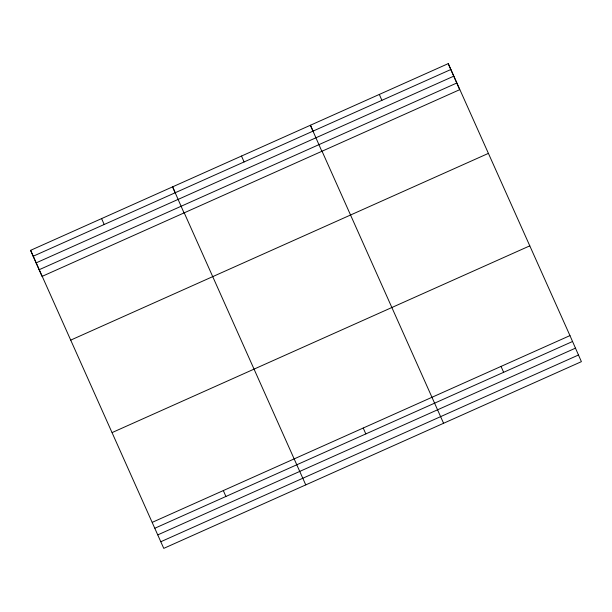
<?xml version="1.0" encoding="UTF-8"?>
<svg xmlns="http://www.w3.org/2000/svg" width="612" height="612" viewBox="0 0 612 612"><rect width="100%" height="100%" fill="white"/><g stroke="black" fill="none" stroke-linecap="round" stroke-linejoin="round"><path stroke-width="0.92" d="M30.6 250.339L448.236 63.625L569.963 335.598L581.4 361.661L163.764 548.375L30.6 250.339L42.037 276.402L459.673 89.689L448.236 63.625M33.186 256.237L450.822 69.523M36.108 262.892L453.744 76.179M39.114 269.747L456.751 83.033M70.77 340.096L488.407 153.382M112.157 432.562L529.793 245.848M152.327 522.311L569.963 335.598M154.92 528.21L572.549 341.496M157.835 534.865L575.471 348.151M160.849 541.719L578.478 355.006M313.122 131.282L310.414 125.246L321.851 151.302M322.004 151.133L443.578 423.274M175.3 192.902L172.599 186.859L184.036 212.915M184.181 212.747L305.763 484.888M501.052 366.412L503.638 372.31M379.325 94.439L381.911 100.337M363.23 428.025L365.823 433.923M241.503 156.052L244.096 161.951M223.326 490.572L225.912 496.47M101.6 218.599L104.185 224.497"/></g></svg>
